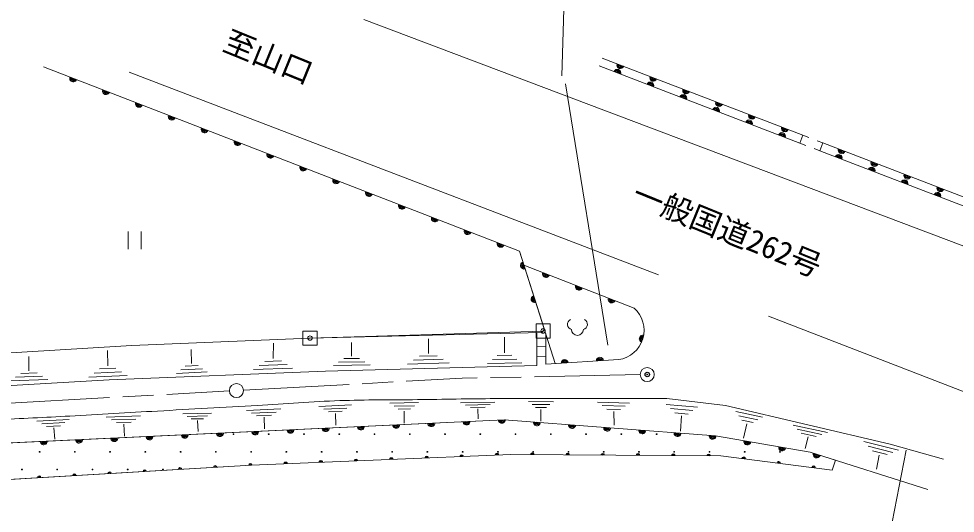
# Model space of a CAD drawing. Units: millimetres, scale not verified. Extents: x 40000 to 680000, y 20000 to 380000.
# Drawn here: x 145637 to 251883, y 273024 to 329170 of the extents above; entities that cross this region are included whole.
import ezdxf
from ezdxf.enums import TextEntityAlignment as Align

# ---------------------------------------------------------------- set-up
doc = ezdxf.new("R2010")
doc.units = ezdxf.units.MM
doc.header["$LTSCALE"] = 1000
doc.header["$PDMODE"] = 32
doc.header["$PDSIZE"] = 500
doc.linetypes.add('CHAIN', pattern=[18.5, 12, -1.5, 3.5, -1.5])
for name, color, linetype, lineweight in [('M-BGD', 7, 'Continuous', 13), ('M-BMK', 2, 'CHAIN', 13), ('M-BMK-ROW', 30, 'Continuous', 13), ('M-BMK-SRVR', 3, 'Continuous', 13), ('M-STR-HTXT', 7, 'Continuous', 13), ('M-STR-STRC', 7, 'Continuous', 13)]:
    doc.layers.add(name, color=color, linetype=linetype, lineweight=lineweight)
doc.layers.add('M-BGD-HTXT', color=7, linetype='Continuous')
doc.layers.add('M-OTRS', color=6, linetype='Continuous')
doc.styles.add('ＭＳ ゴシック', font='')
doc.styles.get('ＭＳ ゴシック').set_extended_font_data('MS Gothic')

# ---------------------------------------------------------------- blocks, each defined once
blk = doc.blocks.new('ﾌﾟﾛｯﾄﾏｰｸ-02')
at = {"color": 3, "linetype": 'Continuous', "lineweight": 13}
blk.add_circle((0, 0), 0.5, dxfattribs=at)
blk = doc.blocks.new('ﾌﾟﾛｯﾄﾏｰｸ-10')
at = {"color": 30, "linetype": 'Continuous', "lineweight": 13}
blk.add_lwpolyline([(0.5, 0.5), (-0.5, 0.5), (-0.5, -0.5), (0.5, -0.5)], close=True, dxfattribs=at)
at = {"color": 30}
blk.add_point((0, 0), dxfattribs=at)

msp = doc.modelspace()

# ---------------------------------------------------------------- linework, layer by layer
at = {"layer": 'M-BGD'}
for p, q in [((184784, 329079), (273028, 295695)), ((211844, 324697), (234608, 315933)), ((211844, 324697), (234608, 315933)), ((148431, 323714), (202430, 302792)), ((158151, 323117), (218203, 300080)), ((211503, 323810), (234267, 315047)), ((211503, 323810), (234267, 315047)), ((234267, 315047), (234608, 315933)), ((234608, 315933), (235274, 315677)), ((234267, 315047), (234932, 314791)), ((236207, 315318), (236872, 315062)), ((236531, 314175), (236872, 315062)), ((236872, 315062), (274701, 300499)), ((274701, 300499), (236872, 315062)), ((235866, 314431), (236531, 314175)), ((236531, 314175), (274359, 299612)), ((274359, 299612), (236531, 314175)), ((158034, 304998), (158034, 302998)), ((159534, 304998), (159534, 302998)), ((202430, 302792), (205273, 293884)), ((202945, 301180), (215438, 296327)), ((215438, 296327), (202945, 301180)), ((230681, 295404), (265109, 282067)), ((204417, 293531), (204426, 289796)), ((205417, 293430), (205425, 289949)), ((174513, 290584), (174547, 292331)), ((183402, 290855), (183375, 292406)), ((192108, 291159), (192108, 292846)), ((200755, 291250), (200735, 293020)), ((155737, 289745), (155716, 291512)), ((165241, 290036), (165200, 291626)), ((204421, 291933), (205421, 291951)), ((146792, 289204), (146778, 290807)), ((175452, 290320), (173562, 290266)), ((184907, 290236), (181920, 290183)), ((184303, 290613), (182511, 290581)), ((194475, 290113), (189741, 289954)), ((193798, 290512), (190417, 290399)), ((193122, 290911), (191094, 290843)), ((202703, 290105), (198835, 290034)), ((202146, 290538), (199382, 290487)), ((201588, 290970), (199930, 290940)), ((204423, 290833), (205423, 290851)), ((205425, 289949), (213709, 290465)), ((205425, 289949), (213709, 290465)), ((157297, 289082), (154193, 288935)), ((156671, 289495), (154809, 289406)), ((167003, 289064), (163533, 288889)), ((166497, 289436), (164018, 289311)), ((165991, 289808), (164504, 289733)), ((176695, 289483), (172285, 289356)), ((176074, 289902), (172924, 289811)), ((185511, 289858), (181330, 289784)), ((148950, 288222), (144652, 288047)), ((148333, 288598), (145262, 288473)), ((147715, 288974), (145873, 288899)), ((157923, 288670), (153577, 288463)), ((171471, 284704), (175387, 284863)), ((179698, 285143), (183375, 285334)), ((180232, 284836), (182858, 284972)), ((187748, 285525), (190995, 285589)), ((188212, 285186), (190531, 285231)), ((188675, 284847), (190067, 284874)), ((195756, 285554), (199657, 285650)), ((196322, 285292), (199108, 285360)), ((196888, 285029), (198559, 285070)), ((197729, 284865), (197763, 283760)), ((203468, 285728), (206318, 285681)), ((203870, 285389), (205906, 285355)), ((204272, 285050), (205494, 285029)), ((204880, 284818), (204859, 283487)), ((211286, 285657), (214926, 285540)), ((211821, 285252), (214421, 285169)), ((212356, 284848), (213916, 284798)), ((219094, 285386), (222628, 285068)), ((219579, 284907), (222103, 284680)), ((155572, 283946), (159467, 284074)), ((156145, 283632), (158927, 283723)), ((164247, 284323), (167511, 284403)), ((164729, 284026), (167060, 284082)), ((165210, 283728), (166609, 283762)), ((172044, 284403), (174841, 284516)), ((172617, 284101), (174295, 284169)), ((173465, 283919), (173520, 282623)), ((180766, 284529), (182342, 284611)), ((181559, 284347), (181593, 283010)), ((189371, 284629), (189371, 283237)), ((213145, 284564), (213205, 283013)), ((220063, 284429), (221578, 284292)), ((220807, 284072), (220725, 282339)), ((226971, 284587), (230012, 283934)), ((227312, 284089), (229484, 283623)), ((107313, 279264), (200696, 283648)), ((147701, 283467), (151352, 283658)), ((148253, 283176), (150860, 283313)), ((148804, 282885), (150368, 282967)), ((149606, 282714), (149724, 281440)), ((156719, 283319), (158388, 283373)), ((157565, 283125), (157633, 281796)), ((165920, 283539), (165981, 282305)), ((200696, 283648), (224693, 281806)), ((227652, 283592), (228955, 283312)), ((228241, 283182), (227866, 281565)), ((233478, 283022), (237378, 282178)), ((224693, 281806), (235409, 279954)), ((233948, 282566), (236734, 281963)), ((234418, 282109), (236090, 281747)), ((235196, 281704), (234848, 280360)), ((241513, 281191), (245445, 280188)), ((241994, 280651), (244803, 279934)), ((172030, 278482), (201478, 279688)), ((201478, 279688), (225301, 279529)), ((225301, 279529), (237921, 277933)), ((235409, 279954), (238307, 279037)), ((242476, 280110), (244161, 279680)), ((243265, 279630), (242944, 278040)), ((112283, 274978), (172030, 278482))]:
    msp.add_line(p, q, dxfattribs=at)
for points in [[(148431, 323714), (202430, 302792), (206507, 290016)], [(76800, 287618), (78564, 287383), (119056, 289493), (139054, 290905), (158475, 292077), (178679, 292917), (204963, 293544), (205273, 293884)], [(123182, 286297), (155893, 288182), (180425, 289164), (204427, 289796)], [(219166, 286063), (225807, 285245), (244512, 280867), (250532, 279186)], [(70322, 279436), (73261, 279100), (77718, 278812), (82183, 278615), (89256, 278728), (107313, 279264), (200696, 283648), (224693, 281806), (235409, 279954), (248767, 275727)], [(69921, 275496), (74820, 275109), (79141, 274836), (90099, 274784), (112283, 274978), (172030, 278482), (201478, 279688), (225301, 279529), (237921, 277933), (238307, 279037)]]:
    msp.add_lwpolyline(points, dxfattribs=at)
for centre in [(170000, 282001), (174000, 282001), (178000, 282001), (182000, 282000), (186000, 282001), (190000, 282001), (194000, 282000), (198000, 282000), (202000, 282001), (206000, 282001), (210000, 282000), (214001, 282001), (218001, 282001), (148001, 280001), (148001, 280001), (152001, 280001), (152001, 280001), (156000, 280000), (156000, 280000), (160000, 280000), (160000, 280000), (164001, 280001), (164001, 280001), (168001, 280000), (168001, 280000), (172000, 280000), (172000, 280000), (176001, 280001), (176001, 280001), (180001, 280001), (180001, 280001), (184001, 280000), (184001, 280000), (188000, 280000), (188000, 280000), (192001, 280001), (192001, 280001), (196001, 280000), (196001, 280000), (200001, 280000), (200001, 280000), (204000, 280000), (204000, 280000), (208001, 280001), (208001, 280001), (212001, 280000), (212001, 280000), (216001, 280000), (216001, 280000), (220000, 280000), (220000, 280000), (224001, 280000), (224001, 280000), (228001, 280000), (228001, 280000), (232001, 280000), (232001, 280000), (146001, 278000), (150001, 278000), (154001, 278001), (158001, 278000), (162001, 278000)]:
    msp.add_circle(centre, 50, dxfattribs=at)
for centre, radius, start, end in [((213894, 323908), 400, 158.94487, 338.94487), ((213553, 323021), 400, 338.94487, 158.94487), ((213553, 323021), 300, 338.94487, 158.94487), ((213553, 323021), 200, 338.94487, 158.94487), ((213553, 323021), 100, 338.94487, 158.94487), ((213894, 323908), 300, 158.94487, 338.94487), ((213894, 323908), 200, 158.94487, 338.94487), ((213894, 323908), 100, 158.94487, 338.94487), ((151817, 322403), 400, 158.821, 338.821), ((151817, 322403), 300, 158.821, 338.821), ((151817, 322403), 200, 158.821, 338.821), ((151817, 322403), 100, 158.821, 338.821), ((217286, 321584), 400, 338.94487, 158.94487), ((217627, 322471), 400, 158.94487, 338.94487), ((217627, 322471), 300, 158.94487, 338.94487), ((217627, 322471), 200, 158.94487, 338.94487), ((217627, 322471), 100, 158.94487, 338.94487), ((155546, 320957), 400, 158.821, 338.821), ((155546, 320957), 300, 158.821, 338.821), ((155546, 320957), 200, 158.821, 338.821), ((155546, 320957), 100, 158.821, 338.821), ((217286, 321584), 300, 338.94487, 158.94487), ((217286, 321584), 200, 338.94487, 158.94487), ((217286, 321584), 100, 338.94487, 158.94487), ((221360, 321034), 400, 158.94487, 338.94487), ((221360, 321034), 300, 158.94487, 338.94487), ((221360, 321034), 200, 158.94487, 338.94487), ((221360, 321034), 100, 158.94487, 338.94487), ((221018, 320147), 400, 338.94487, 158.94487), ((221018, 320147), 300, 338.94487, 158.94487), ((221018, 320147), 200, 338.94487, 158.94487), ((221018, 320147), 100, 338.94487, 158.94487), ((159276, 319512), 400, 158.821, 338.821), ((159276, 319512), 300, 158.821, 338.821), ((159276, 319512), 200, 158.821, 338.821), ((159276, 319512), 100, 158.821, 338.821), ((224751, 318710), 400, 338.94487, 158.94487), ((224751, 318710), 300, 338.94487, 158.94487), ((224751, 318710), 200, 338.94487, 158.94487), ((224751, 318710), 100, 338.94487, 158.94487), ((225093, 319597), 400, 158.94487, 338.94487), ((225093, 319597), 300, 158.94487, 338.94487), ((225093, 319597), 200, 158.94487, 338.94487), ((225093, 319597), 100, 158.94487, 338.94487), ((163006, 318067), 400, 158.821, 338.821), ((163006, 318067), 300, 158.821, 338.821), ((163006, 318067), 200, 158.821, 338.821), ((163006, 318067), 100, 158.821, 338.821), ((228826, 318159), 400, 158.94487, 338.94487), ((228826, 318159), 300, 158.94487, 338.94487), ((228826, 318159), 200, 158.94487, 338.94487), ((228826, 318159), 100, 158.94487, 338.94487), ((166736, 316622), 400, 158.821, 338.821), ((166736, 316622), 300, 158.821, 338.821), ((166736, 316622), 200, 158.821, 338.821), ((166736, 316622), 100, 158.821, 338.821), ((228484, 317273), 400, 338.94487, 158.94487), ((228484, 317273), 300, 338.94487, 158.94487), ((228484, 317273), 200, 338.94487, 158.94487), ((228484, 317273), 100, 338.94487, 158.94487), ((232559, 316722), 400, 158.94487, 338.94487), ((232559, 316722), 300, 158.94487, 338.94487), ((232559, 316722), 200, 158.94487, 338.94487), ((232559, 316722), 100, 158.94487, 338.94487), ((232217, 315836), 400, 338.94487, 158.94487), ((232217, 315836), 300, 338.94487, 158.94487), ((232217, 315836), 200, 338.94487, 158.94487), ((232217, 315836), 100, 338.94487, 158.94487), ((170466, 315177), 400, 158.821, 338.821), ((170466, 315177), 300, 158.821, 338.821), ((170466, 315177), 200, 158.821, 338.821), ((170466, 315177), 100, 158.821, 338.821), ((174195, 313732), 400, 158.821, 338.821), ((174195, 313732), 300, 158.821, 338.821), ((174195, 313732), 200, 158.821, 338.821), ((174195, 313732), 100, 158.821, 338.821), ((238647, 313361), 400, 338.94487, 158.94487), ((238647, 313361), 300, 338.94487, 158.94487), ((238647, 313361), 200, 338.94487, 158.94487), ((238647, 313361), 100, 338.94487, 158.94487), ((238988, 314247), 400, 158.94487, 338.94487), ((238988, 314247), 300, 158.94487, 338.94487), ((238988, 314247), 200, 158.94487, 338.94487), ((238988, 314247), 100, 158.94487, 338.94487), ((177925, 312287), 400, 158.821, 338.821), ((177925, 312287), 300, 158.821, 338.821), ((242721, 312810), 400, 158.94487, 338.94487), ((242721, 312810), 300, 158.94487, 338.94487), ((242721, 312810), 200, 158.94487, 338.94487), ((242721, 312810), 100, 158.94487, 338.94487), ((177925, 312287), 200, 158.821, 338.821), ((177925, 312287), 100, 158.821, 338.821), ((242380, 311924), 400, 338.94487, 158.94487), ((242380, 311924), 300, 338.94487, 158.94487), ((242380, 311924), 200, 338.94487, 158.94487), ((242380, 311924), 100, 338.94487, 158.94487), ((246454, 311373), 400, 158.94487, 338.94487), ((246454, 311373), 300, 158.94487, 338.94487), ((246454, 311373), 200, 158.94487, 338.94487), ((246454, 311373), 100, 158.94487, 338.94487), ((181655, 310841), 400, 158.821, 338.821), ((181655, 310841), 300, 158.821, 338.821), ((181655, 310841), 200, 158.821, 338.821), ((181655, 310841), 100, 158.821, 338.821), ((246113, 310486), 400, 338.94487, 158.94487), ((246113, 310486), 300, 338.94487, 158.94487), ((246113, 310486), 200, 338.94487, 158.94487), ((246113, 310486), 100, 338.94487, 158.94487), ((185385, 309396), 400, 158.821, 338.821), ((185385, 309396), 300, 158.821, 338.821), ((185385, 309396), 200, 158.821, 338.821), ((185385, 309396), 100, 158.821, 338.821), ((249846, 309049), 400, 338.94487, 158.94487), ((249846, 309049), 300, 338.94487, 158.94487), ((249846, 309049), 200, 338.94487, 158.94487), ((250187, 309936), 400, 158.94487, 338.94487), ((250187, 309936), 300, 158.94487, 338.94487), ((250187, 309936), 200, 158.94487, 338.94487), ((250187, 309936), 100, 158.94487, 338.94487), ((249846, 309049), 100, 338.94487, 158.94487), ((189115, 307951), 400, 158.821, 338.821), ((189115, 307951), 300, 158.821, 338.821), ((189115, 307951), 200, 158.821, 338.821), ((189115, 307951), 100, 158.821, 338.821), ((192845, 306506), 400, 158.821, 338.821), ((192845, 306506), 300, 158.821, 338.821), ((192845, 306506), 200, 158.821, 338.821), ((192845, 306506), 100, 158.821, 338.821), ((196574, 305061), 400, 158.821, 338.821), ((196574, 305061), 300, 158.821, 338.821), ((196574, 305061), 200, 158.821, 338.821), ((196574, 305061), 100, 158.821, 338.821), ((200304, 303616), 400, 158.821, 338.821), ((200304, 303616), 300, 158.821, 338.821), ((200304, 303616), 200, 158.821, 338.821), ((200304, 303616), 100, 158.821, 338.821), ((202953, 301153), 400, 107.69691, 287.69691), ((202953, 301153), 300, 107.69691, 287.69691), ((202953, 301153), 200, 107.69691, 287.69691), ((202953, 301153), 100, 107.69691, 287.69691), ((205463, 300202), 400, 158.77308, 338.77308), ((205463, 300202), 300, 158.77308, 338.77308), ((205463, 300202), 200, 158.77308, 338.77308), ((205463, 300202), 100, 158.77308, 338.77308), ((209191, 298754), 400, 158.77308, 338.77308), ((209191, 298754), 300, 158.77308, 338.77308), ((209191, 298754), 200, 158.77308, 338.77308), ((209191, 298754), 100, 158.77308, 338.77308), ((204169, 297343), 400, 107.69691, 287.69691), ((204169, 297343), 300, 107.69691, 287.69691), ((204169, 297343), 200, 107.69691, 287.69691), ((204169, 297343), 100, 107.69691, 287.69691), ((212920, 297305), 400, 158.77308, 338.77308), ((212920, 297305), 300, 158.77308, 338.77308), ((212920, 297305), 200, 158.77308, 338.77308), ((212920, 297305), 100, 158.77308, 338.77308), ((213197, 293802), 3376, 278.71885, 48.40828), ((213197, 293802), 3376, 278.71885, 48.40828), ((208499, 294478), 603, 116.08703, 255.33416), ((209544, 294478), 603, 284.66584, 63.91297), ((209021, 293895), 675, 180, 0), ((216435, 292847), 400, 73.56356, 253.56356), ((216435, 292847), 300, 73.56356, 253.56356), ((216435, 292847), 200, 75.2519, 251.87523), ((216435, 292847), 100, 74.40992, 252.71721), ((207571, 290082), 400, 3.56542, 183.56542), ((207571, 290082), 300, 3.56542, 183.56542), ((207571, 290082), 200, 3.56542, 183.56542), ((207571, 290082), 100, 3.56542, 183.56542), ((211563, 290331), 400, 3.56542, 183.56542), ((211563, 290331), 300, 3.56542, 183.56542), ((211563, 290331), 200, 3.56542, 183.56542), ((211563, 290331), 100, 3.56542, 183.56542), ((180450, 282698), 400, 182.68822, 2.68822), ((180450, 282698), 300, 182.68822, 2.68822), ((180450, 282698), 200, 182.68822, 2.68822), ((180450, 282698), 100, 182.68822, 2.68822), ((184445, 282885), 400, 182.68822, 2.68822), ((184445, 282885), 300, 182.68822, 2.68822), ((184445, 282885), 200, 182.68822, 2.68822), ((184445, 282885), 100, 182.68822, 2.68822), ((188441, 283073), 400, 182.68822, 2.68822), ((188441, 283073), 300, 182.68822, 2.68822), ((188441, 283073), 200, 182.68822, 2.68822), ((188441, 283073), 100, 182.68822, 2.68822), ((192437, 283261), 400, 182.68822, 2.68822), ((192437, 283261), 300, 182.68822, 2.68822), ((192437, 283261), 200, 182.68822, 2.68822), ((192437, 283261), 100, 182.68822, 2.68822), ((196432, 283448), 400, 182.68822, 2.68822), ((196432, 283448), 300, 182.68822, 2.68822), ((196432, 283448), 200, 182.68822, 2.68822), ((196432, 283448), 100, 182.68822, 2.68822), ((200428, 283636), 400, 182.68822, 2.68822), ((200428, 283636), 300, 182.68822, 2.68822), ((200428, 283636), 200, 182.68822, 2.68822), ((200428, 283636), 100, 182.68822, 2.68822), ((204417, 283363), 400, 175.60879, 355.60879), ((204417, 283363), 300, 175.60879, 355.60879), ((204417, 283363), 200, 175.60879, 355.60879), ((204417, 283363), 100, 175.60879, 355.60879), ((208405, 283056), 400, 175.60879, 355.60879), ((208405, 283056), 300, 175.60879, 355.60879), ((208405, 283056), 200, 175.60879, 355.60879), ((208405, 283056), 100, 175.60879, 355.60879), ((212393, 282750), 400, 175.60879, 355.60879), ((212393, 282750), 300, 175.60879, 355.60879), ((212393, 282750), 200, 175.60879, 355.60879), ((212393, 282750), 100, 175.60879, 355.60879), ((156476, 281572), 400, 182.68822, 2.68822), ((156476, 281572), 300, 182.68822, 2.68822), ((156476, 281572), 200, 182.68822, 2.68822), ((156476, 281572), 100, 182.68822, 2.68822), ((160472, 281760), 400, 182.68822, 2.68822), ((160472, 281760), 300, 182.68822, 2.68822), ((160472, 281760), 200, 182.68822, 2.68822), ((160472, 281760), 100, 182.68822, 2.68822), ((164467, 281947), 400, 182.68822, 2.68822), ((164467, 281947), 300, 182.68822, 2.68822), ((164467, 281947), 200, 182.68822, 2.68822), ((164467, 281947), 100, 182.68822, 2.68822), ((168463, 282135), 400, 182.68822, 2.68822), ((168463, 282135), 300, 182.68822, 2.68822), ((168463, 282135), 200, 182.68822, 2.68822), ((168463, 282135), 100, 182.68822, 2.68822), ((172459, 282323), 400, 182.68822, 2.68822), ((172459, 282323), 300, 182.68822, 2.68822), ((172459, 282323), 200, 182.68822, 2.68822), ((172459, 282323), 100, 182.68822, 2.68822), ((176454, 282510), 400, 182.68822, 2.68822), ((176454, 282510), 300, 182.68822, 2.68822), ((176454, 282510), 200, 182.68822, 2.68822), ((176454, 282510), 100, 182.68822, 2.68822), ((216381, 282444), 400, 175.60879, 355.60879), ((216381, 282444), 300, 175.60879, 355.60879), ((216381, 282444), 200, 175.60879, 355.60879), ((216381, 282444), 100, 175.60879, 355.60879), ((220370, 282138), 400, 175.60879, 355.60879), ((220370, 282138), 300, 175.60879, 355.60879), ((220370, 282138), 200, 175.60879, 355.60879), ((220370, 282138), 100, 175.60879, 355.60879), ((224358, 281831), 400, 175.60879, 355.60879), ((224358, 281831), 300, 175.60879, 355.60879), ((224358, 281831), 200, 175.60879, 355.60879), ((224358, 281831), 100, 175.60879, 355.60879), ((148485, 281197), 400, 182.68822, 2.68822), ((148485, 281197), 300, 182.68822, 2.68822), ((148485, 281197), 200, 182.68822, 2.68822), ((148485, 281197), 100, 182.68822, 2.68822), ((152481, 281385), 400, 182.68822, 2.68822), ((152481, 281385), 300, 182.68822, 2.68822), ((152481, 281385), 200, 182.68822, 2.68822), ((152481, 281385), 100, 182.68822, 2.68822), ((228303, 281182), 400, 170.19622, 350.19622), ((228303, 281182), 300, 170.19622, 350.19622), ((228303, 281182), 200, 170.19622, 350.19622), ((228303, 281182), 100, 170.19622, 350.19622), ((232245, 280501), 400, 170.19622, 350.19622), ((232245, 280501), 300, 170.19622, 350.19622), ((232245, 280501), 200, 170.19622, 350.19622), ((232245, 280501), 100, 170.19622, 350.19622), ((191904, 279296), 200, 2.34546, 182.34546), ((195900, 279460), 200, 2.34546, 182.34546), ((195900, 279460), 100, 2.34546, 182.34546), ((199897, 279623), 200, 2.34546, 182.34546), ((199897, 279623), 100, 2.34546, 182.34546), ((203896, 279672), 200, 359.61712, 179.61712), ((203896, 279672), 100, 359.61712, 179.61712), ((207896, 279645), 200, 359.61712, 179.61712), ((207896, 279645), 100, 359.61712, 179.61712), ((211895, 279618), 200, 359.61712, 179.61712), ((211895, 279618), 100, 359.61712, 179.61712), ((215895, 279592), 200, 359.61712, 179.61712), ((215895, 279592), 100, 359.61712, 179.61712), ((219895, 279565), 200, 359.61712, 179.61712), ((219895, 279565), 100, 359.61712, 179.61712), ((223895, 279538), 200, 359.61712, 179.61712), ((223895, 279538), 100, 359.61712, 179.61712), ((236161, 279716), 400, 162.44001, 342.44001), ((236161, 279716), 300, 162.44001, 342.44001), ((236161, 279716), 200, 162.44001, 342.44001), ((236161, 279716), 100, 162.44001, 342.44001), ((167927, 278241), 200, 3.35615, 183.35615), ((171921, 278475), 200, 3.35615, 183.35615), ((171921, 278475), 100, 3.35615, 183.35615), ((175917, 278641), 200, 2.34546, 182.34546), ((175917, 278641), 100, 2.34546, 182.34546), ((179914, 278805), 200, 2.34546, 182.34546), ((179914, 278805), 100, 2.34546, 182.34546), ((183910, 278968), 200, 2.34546, 182.34546), ((183910, 278968), 100, 2.34546, 182.34546), ((187907, 279132), 200, 2.34546, 182.34546), ((187907, 279132), 100, 2.34546, 182.34546), ((191904, 279296), 100, 2.34546, 182.34546), ((227875, 279203), 200, 352.79163, 172.79163), ((227875, 279203), 100, 352.79163, 172.79163), ((231843, 278701), 200, 352.79163, 172.79163), ((231843, 278701), 100, 352.79163, 172.79163), ((235811, 278199), 200, 352.79163, 172.79163), ((151955, 277305), 200, 3.35615, 183.35615), ((151955, 277305), 100, 3.35615, 183.35615), ((155948, 277539), 200, 3.35615, 183.35615), ((155948, 277539), 100, 3.35615, 183.35615), ((159941, 277773), 200, 3.35615, 183.35615), ((159941, 277773), 100, 3.35615, 183.35615), ((163934, 278007), 200, 3.35615, 183.35615), ((163934, 278007), 100, 3.35615, 183.35615), ((167927, 278241), 100, 3.35615, 183.35615), ((235811, 278199), 100, 352.79163, 172.79163), ((147962, 277070), 200, 3.35615, 183.35615), ((147962, 277070), 100, 3.35615, 183.35615)]:
    msp.add_arc(centre, radius, start, end, dxfattribs=at)
msp.add_open_spline([(70518, 281367), (72672, 281189), (74823, 280969), (76980, 280833), (78524, 280735), (80071, 280662), (81619, 280628), (82976, 280598), (84333, 280601), (85690, 280628), (87207, 280658), (88722, 280747), (90238, 280810), (93256, 280935), (96273, 281057), (99290, 281197), (102634, 281351), (105977, 281508), (109319, 281697), (111731, 281833), (114140, 282019), (116552, 282152), (117999, 282231), (119448, 282277), (120895, 282356), (123429, 282496), (125958, 282690), (128491, 282834), (130871, 282969), (133253, 283068), (135633, 283198), (138112, 283333), (140590, 283494), (143069, 283630), (145851, 283783), (148634, 283911), (151416, 284062), (154737, 284243), (158057, 284443), (161377, 284631), (165160, 284845), (168943, 285051), (172726, 285268), (175834, 285446), (178939, 285702), (182050, 285813), (184990, 285918), (187933, 285889), (190874, 285927), (193808, 285965), (196742, 286022), (199675, 286041), (200904, 286049), (202132, 286041), (203360, 286041), (207271, 286041), (211183, 286030), (215095, 286041), (216452, 286045), (217809, 286056), (219166, 286063)], degree=3, knots=[0, 0, 0, 0, 1, 1, 1, 2, 2, 2, 3, 3, 3, 4, 4, 4, 5, 5, 5, 6, 6, 6, 7, 7, 7, 8, 8, 8, 9, 9, 9, 10, 10, 10, 11, 11, 11, 12, 12, 12, 13, 13, 13, 14, 14, 14, 15, 15, 15, 16, 16, 16, 17, 17, 17, 18, 18, 18, 19, 19, 19, 20, 20, 20, 20], dxfattribs=at)
at = {"layer": 'M-BMK'}
for p, q in [((171133, 286995), (195937, 288360)), ((216139, 288761), (195937, 288360)), ((88534, 282450), (169535, 286907))]:
    msp.add_line(p, q, dxfattribs=at)
at = {"layer": 'M-BMK-ROW'}
msp.add_line((178679, 292917), (205118, 293714), dxfattribs=at)
msp.add_lwpolyline([(139054, 290905), (158475, 292077), (178679, 292917)], dxfattribs=at)
at = {"layer": 'M-OTRS'}
msp.add_point((216939, 288777), dxfattribs=at)
at = {"layer": 'M-STR-HTXT'}
msp.add_line((246300, 280183), (237493, 234829), dxfattribs=at)
at = {"layer": 'M-STR-STRC'}
for p, q in [((207698, 336890), (207237, 322689)), ((207671, 321771), (212481, 292092))]:
    msp.add_line(p, q, dxfattribs=at)

# ---------------------------------------------------------------- block references
at = {"layer": 'M-BMK-ROW', "xscale": 1600, "yscale": 1600, "rotation": 90}
for p in [(205124, 293721), (178679, 292917)]:
    msp.add_blockref('ﾌﾟﾛｯﾄﾏｰｸ-10', p, dxfattribs=at)
at = {"layer": 'M-BMK-SRVR', "xscale": 1600, "yscale": 1600, "rotation": 90}
for p in [(216939, 288777), (170334, 286951)]:
    msp.add_blockref('ﾌﾟﾛｯﾄﾏｰｸ-02', p, dxfattribs=at)

# ---------------------------------------------------------------- texts
at = {"layer": 'M-BGD-HTXT', "style": 'ＭＳ ゴシック'}
for s, p in [('至山口', (173966, 324832)), ('一般国道262号', (226013, 305230))]:
    msp.add_text(s, height=2566, rotation=337.829, dxfattribs=at).set_placement(p, align=Align.MIDDLE_CENTER)

doc.saveas('drawing.dxf')
